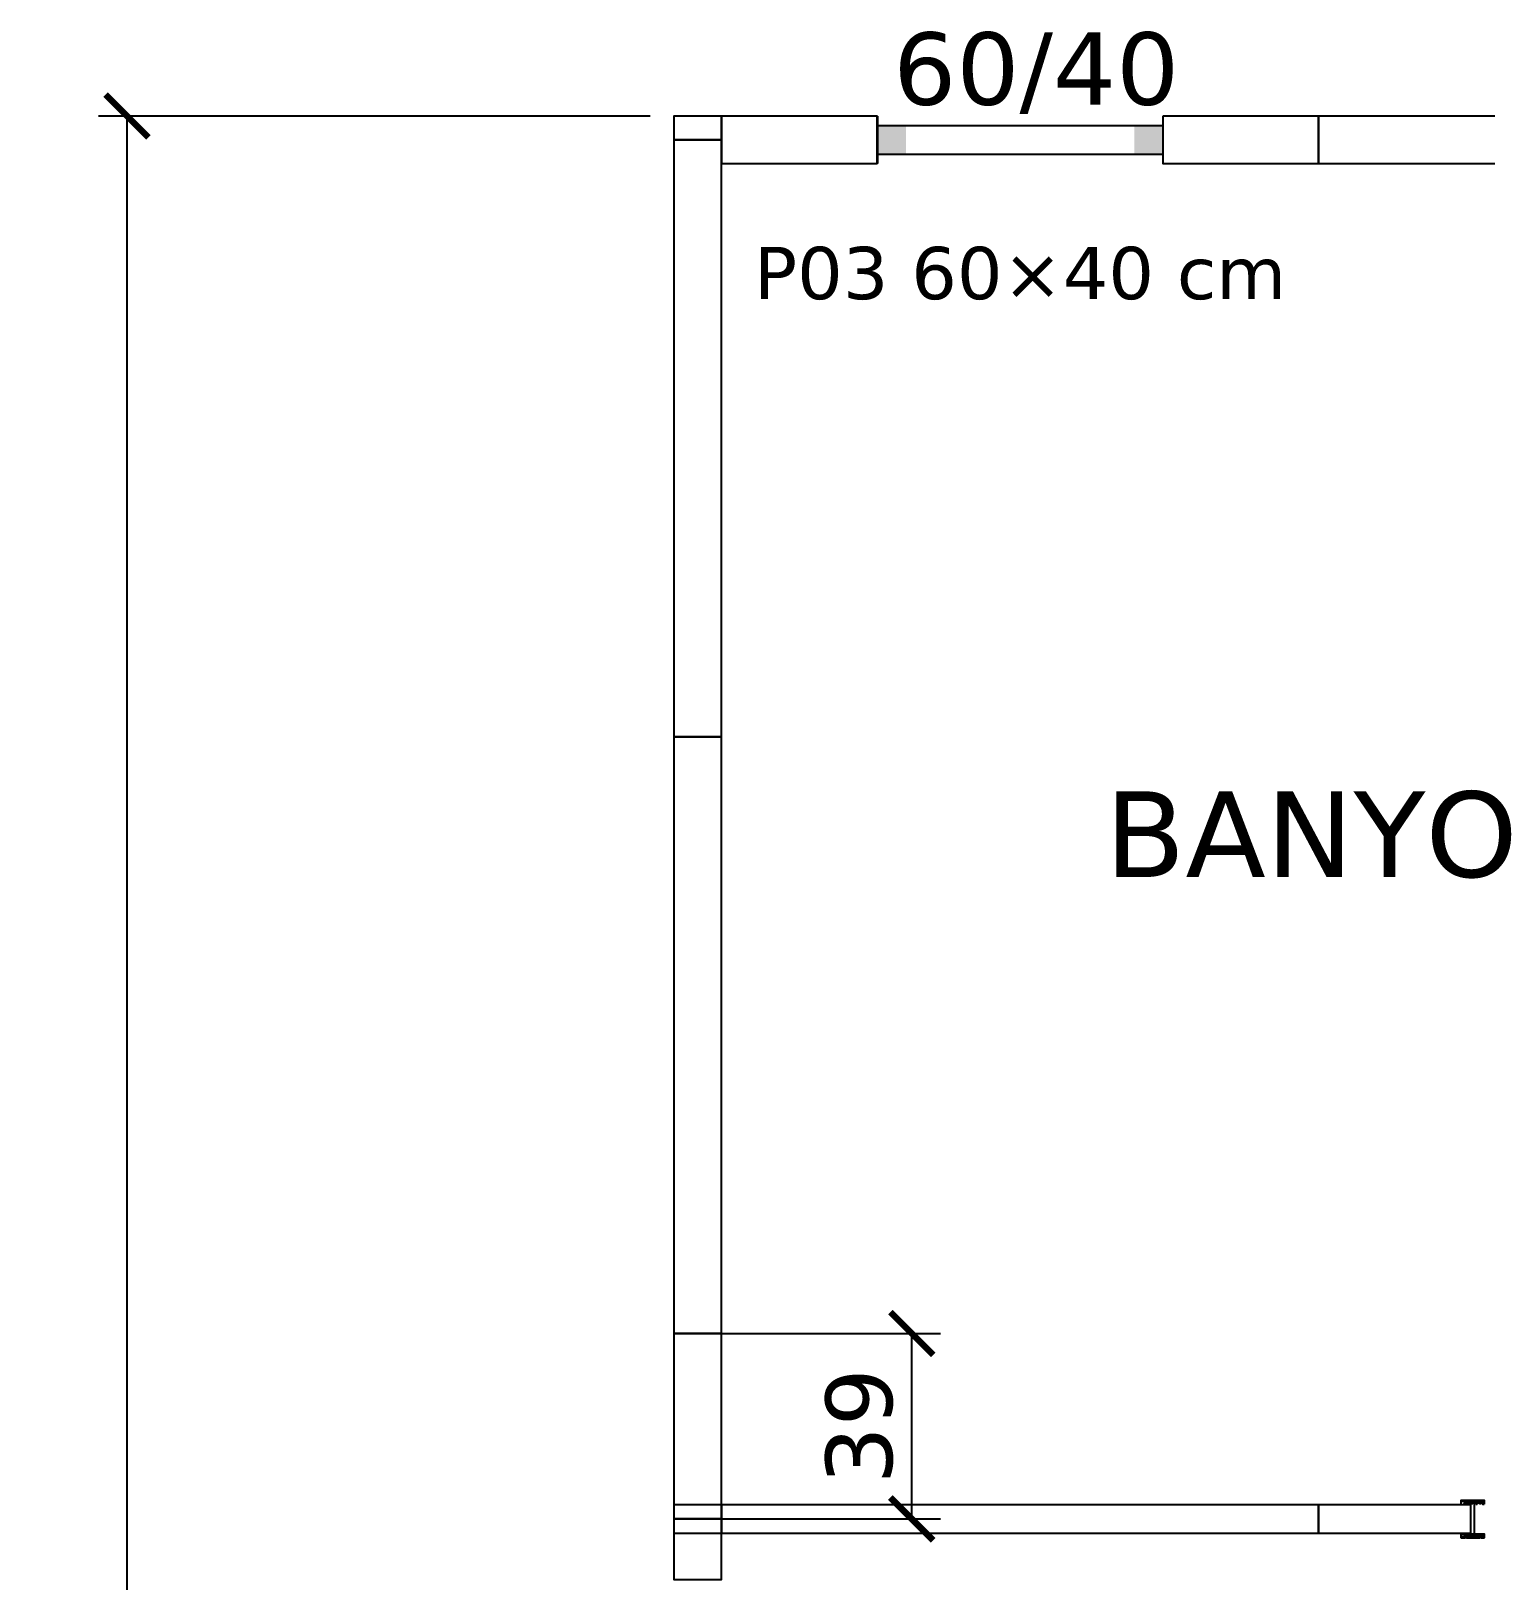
# Model space of a CAD drawing. Header units: centimetres. Extents: x -135 to 4159, y -1445 to 1077.
# Drawn here: x 2010.8 to 2316.7, y 431.2 to 757.1 of the extents above; entities that cross this region are included whole.
import ezdxf
from ezdxf.enums import TextEntityAlignment as Align

# ---------------------------------------------------------------- set-up
doc = ezdxf.new("R2010")
doc.units = ezdxf.units.CM
for name, color, linetype in [('IC_KAPILAR', 7, 'Continuous'), ('MONTAJ_OZEL_OLCU', 6, 'Continuous'), ('MONTAJ_OZEL_PANO', 6, 'Continuous'), ('MONTAJ_STANDART', 7, 'Continuous'), ('MONTAJ_YAZI', 4, 'Continuous'), ('OLCULER', 7, 'Continuous'), ('PENCERE', 10, 'Continuous')]:
    doc.layers.add(name, color=color, linetype=linetype)
doc.styles.add('PORTMAN', font='DejaVuSans.ttf')
doc.styles.get("Standard").update_dxf_attribs({"font": 'DejaVuSans.ttf'})
doc.dimstyles.new('PORTMAN', dxfattribs={"dimtxt": 14, "dimasz": 9, "dimexe": 6, "dimexo": 5, "dimgap": 4, "dimtad": 1, "dimtxsty": 'PORTMAN', "dimblk": 'ARCHTICK', "dimcen": 2.5, "dimazin": 3, "dimtfac": 0.5, "dimtmove": 2, "dimatfit": 3})

# ---------------------------------------------------------------- blocks, each defined once
blk = doc.blocks.new('kaynak-pencere-6040')
at = {"layer": 'PENCERE', "color": 1}
for p, q in [((53375.86, 7992.28), (53385.86, 7992.28)), ((53377.86, 7932.28), (53377.86, 7992.28)), ((53383.86, 7932.28), (53383.86, 7992.28)), ((53375.86, 7932.28), (53385.86, 7932.28))]:
    blk.add_line(p, q, dxfattribs=at)
for points in [[(53377.86, 7992.28), (53377.86, 7986.28), (53383.86, 7992.28), (53383.86, 7986.28)], [(53377.86, 7932.28), (53377.86, 7938.28), (53383.86, 7932.28), (53383.86, 7938.28)]]:
    blk.add_solid(points, dxfattribs=at)
at = {"layer": 'PENCERE', "color": 0, "lineweight": 25}
blk.add_text('60/40', height=15.217, rotation=90, dxfattribs=at).set_placement((53373.47, 7935.61))
blk = doc.blocks.new('BOM_P03_PENCERE_600x400')
at = {"layer": 'PENCERE'}
blk.add_blockref('kaynak-pencere-6040', (0, 0), dxfattribs=at)
blk = doc.blocks.new('BOM_D04_1255p0_DIS_P03')
for points in [[(0, 92.75), (10, 92.75), (10, 125.5), (0, 125.5)], [(0, 0), (10, 0), (10, 32.75), (0, 32.75)]]:
    blk.add_lwpolyline(points, close=True)
at = {"layer": 'PENCERE'}
blk.add_blockref('BOM_P03_PENCERE_600x400', (-53375.862, -7899.528), dxfattribs=at)
blk = doc.blocks.new('MNT_BOM_D04_1255p0_DIS_P03')
blk.add_blockref('BOM_D04_1255p0_DIS_P03', (0, 0))
blk = doc.blocks.new('BOM_D01_1255p0_DIS_DOLU')
blk.add_lwpolyline([(0, 0), (10, 0), (10, 125.5), (0, 125.5)], close=True)
blk = doc.blocks.new('MNT_BOM_D01_1255p0_DIS_DOLU')
blk.add_blockref('BOM_D01_1255p0_DIS_DOLU', (0, 0))
blk = doc.blocks.new('BOM_I01_1255p0_IC_DOLU')
blk.add_lwpolyline([(0, 0), (6, 0), (6, 125.5), (0, 125.5)], close=True)
blk = doc.blocks.new('MNT_BOM_I01_1255p0_IC_DOLU')
blk.add_blockref('BOM_I01_1255p0_IC_DOLU', (0, 0))
blk = doc.blocks.new('kaynak-ic-kapi')
at = {"color": 133, "linetype": 'Continuous', "lineweight": 25, "true_color": 0x6ec1dd}
for p, q in [((54247.47, 7919.88), (54248.32, 7919.88)), ((54248.32, 7919.59), (54247.47, 7919.59)), ((54248.6, 7919.88), (54248.04, 7919.03)), ((54248.32, 7919.31), (54248.04, 7919.59)), ((54248.32, 7919.88), (54248.32, 7919.59)), ((54248.32, 7919.31), (54248.6, 7919.31)), ((54248.32, 7919.03), (54248.6, 7919.31)), ((54249.16, 7919.03), (54248.6, 7919.88)), ((54248.6, 7919.88), (54248.6, 7919.59)), ((54248.6, 7919.88), (54248.88, 7919.88)), ((54248.6, 7919.59), (54248.88, 7919.03)), ((54249.16, 7919.88), (54248.88, 7919.59)), ((54248.88, 7919.88), (54249.45, 7919.03)), ((54249.73, 7919.59), (54248.88, 7919.59)), ((54249.16, 7919.03), (54248.88, 7919.03)), ((54249.16, 7919.88), (54249.16, 7919.88)), ((54249.16, 7919.03), (54249.73, 7919.59)), ((54249.16, 7919.03), (54249.45, 7919.03)), ((54250.01, 7919.88), (54249.45, 7919.03)), ((54250.01, 7919.88), (54249.73, 7919.59)), ((54249.73, 7919.31), (54249.73, 7919.59)), ((54249.73, 7919.31), (54250.01, 7919.31)), ((54249.73, 7919.03), (54250.01, 7919.31)), ((54250.57, 7919.03), (54250.01, 7919.88)), ((54250.01, 7919.88), (54250.01, 7919.88)), ((54250.01, 7919.88), (54250.01, 7919.59)), ((54250.01, 7919.88), (54250.29, 7919.88)), ((54250.01, 7919.59), (54250.29, 7919.03)), ((54250.29, 7919.88), (54250.86, 7919.03)), ((54250.29, 7912.83), (54250.29, 7919.03)), ((54250.57, 7919.88), (54250.57, 7919.88)), ((54250.57, 7919.88), (54250.57, 7919.59)), ((54251.42, 7919.59), (54250.57, 7919.59)), ((54250.57, 7919.03), (54250.57, 7919.03)), ((54250.57, 7919.03), (54250.86, 7919.03)), ((54250.86, 7919.03), (54251.14, 7919.59)), ((54251.7, 7919.88), (54251.14, 7919.03)), ((54251.42, 7919.31), (54251.14, 7919.59)), ((54251.42, 7919.88), (54251.42, 7919.88)), ((54251.42, 7919.88), (54251.42, 7919.59)), ((54251.7, 7919.88), (54251.42, 7919.59)), ((54251.42, 7919.59), (54251.98, 7919.03)), ((54251.42, 7919.31), (54251.7, 7919.31)), ((54251.42, 7919.03), (54251.7, 7919.31)), ((54252.27, 7919.03), (54251.7, 7919.88)), ((54251.7, 7919.88), (54252.27, 7919.88)), ((54251.7, 7919.88), (54251.98, 7919.88)), ((54251.98, 7919.88), (54251.98, 7919.88)), ((54251.98, 7919.88), (54251.98, 7919.59)), ((54251.98, 7919.88), (54252.27, 7919.03)), ((54252.27, 7919.59), (54251.98, 7919.59)), ((54251.98, 7919.03), (54251.98, 7919.03)), ((54251.98, 7919.03), (54252.27, 7919.03)), ((54252.27, 7919.03), (54252.27, 7919.03)), ((54248.32, 7912.26), (54247.47, 7912.26)), ((54247.47, 7911.98), (54248.32, 7911.98)), ((54248.6, 7911.98), (54248.04, 7912.83)), ((54248.32, 7912.26), (54248.04, 7912.26)), ((54248.32, 7912.83), (54248.6, 7912.26)), ((54248.32, 7912.26), (54248.32, 7911.98)), ((54248.32, 7912.26), (54248.6, 7912.26)), ((54249.16, 7912.83), (54248.6, 7911.98)), ((54248.6, 7912.26), (54248.88, 7912.83)), ((54249.16, 7912.83), (54248.88, 7912.83)), ((54248.88, 7911.98), (54249.45, 7912.83)), ((54249.16, 7911.98), (54248.88, 7912.26)), ((54249.73, 7912.26), (54248.88, 7912.26)), ((54249.16, 7912.83), (54249.45, 7912.83)), ((54249.16, 7912.83), (54249.73, 7912.26)), ((54249.16, 7911.98), (54249.16, 7911.98)), ((54250.01, 7911.98), (54249.45, 7912.83)), ((54249.73, 7912.83), (54250.01, 7912.26)), ((54250.01, 7911.98), (54249.73, 7912.26)), ((54249.73, 7912.26), (54249.73, 7912.26)), ((54249.73, 7912.26), (54250.01, 7912.26)), ((54250.57, 7912.83), (54250.01, 7911.98)), ((54250.01, 7912.26), (54250.29, 7912.83)), ((54250.01, 7911.98), (54250.01, 7912.26)), ((54250.01, 7911.98), (54250.01, 7911.98)), ((54250.01, 7911.98), (54250.29, 7911.98)), ((54250.29, 7911.98), (54250.86, 7912.83)), ((54250.57, 7912.83), (54250.57, 7912.83)), ((54250.57, 7912.83), (54250.86, 7912.83)), ((54250.57, 7911.98), (54250.57, 7912.26)), ((54251.42, 7912.26), (54250.57, 7912.26)), ((54250.57, 7911.98), (54250.57, 7911.98)), ((54250.86, 7912.83), (54251.14, 7912.26)), ((54251.7, 7911.98), (54251.14, 7912.83)), ((54251.42, 7912.26), (54251.14, 7912.26)), ((54251.42, 7912.26), (54251.98, 7912.83)), ((54251.42, 7912.83), (54251.7, 7912.26)), ((54251.42, 7911.98), (54251.42, 7912.26)), ((54251.7, 7911.98), (54251.42, 7912.26)), ((54251.42, 7912.26), (54251.7, 7912.26)), ((54251.42, 7911.98), (54251.42, 7911.98)), ((54252.27, 7912.83), (54251.7, 7911.98)), ((54251.7, 7911.98), (54252.27, 7911.98)), ((54251.7, 7911.98), (54251.98, 7911.98)), ((54251.98, 7912.83), (54251.98, 7912.83)), ((54251.98, 7912.83), (54252.27, 7912.83)), ((54251.98, 7911.98), (54252.27, 7912.83)), ((54251.98, 7911.98), (54251.98, 7912.26)), ((54252.27, 7912.26), (54251.98, 7912.26)), ((54251.98, 7911.98), (54251.98, 7911.98)), ((54252.27, 7912.83), (54252.27, 7912.83))]:
    blk.add_line(p, q, dxfattribs=at)
for points in [[(54247.47, 7919.03), (54247.47, 7919.88), (54252.27, 7919.88), (54252.27, 7919.03)], [(54248.6, 7919.88), (54250.01, 7919.88), (54251.42, 7919.88)], [(54248.6, 7912.26), (54248.6, 7911.98), (54248.88, 7911.98)], [(54248.6, 7911.98), (54250.01, 7911.98), (54251.42, 7911.98)]]:
    blk.add_lwpolyline(points, dxfattribs=at)
blk.add_lwpolyline([(54247.47, 7912.83), (54252.27, 7912.83), (54252.27, 7911.98), (54247.47, 7911.98)], close=True, dxfattribs=at)
blk = doc.blocks.new('BOM_K01_IC_KAPI_ACIKLIK820')
at = {"layer": 'IC_KAPILAR'}
blk.add_blockref('kaynak-ic-kapi', (0, 0), dxfattribs=at)
blk = doc.blocks.new('BOM_I11_1255p0_IC_K01_SOL_UST_KAYP102p5')
blk.add_lwpolyline([(0, 0), (6, 0), (6, 32), (0, 32)], close=True)
at = {"layer": 'IC_KAPILAR', "rotation": 90}
blk.add_blockref('BOM_K01_IC_KAPI_ACIKLIK820', (7918.93, -54217.469), dxfattribs=at)
blk = doc.blocks.new('MNT_BOM_I11_1255p0_IC_K01_SOL_UST_KAYP102p5')
blk.add_blockref('BOM_I11_1255p0_IC_K01_SOL_UST_KAYP102p5', (0, 0))
blk = doc.blocks.new('BOM_D09_1255p0_DIS_K02_SOL')
blk.add_lwpolyline([(0, 0), (12.75, 0), (12.75, 10), (0, 10)], close=True)
blk = doc.blocks.new('MNT_BOM_D09_1255p0_DIS_K02_SOL')
blk.add_blockref('BOM_D09_1255p0_DIS_K02_SOL', (0, 0))
blk = doc.blocks.new('BOM_D10_390p0_DIS_DOLU')
blk.add_lwpolyline([(0, 0), (10, 0), (10, 39), (0, 39)], close=True)
blk = doc.blocks.new('MNT_BOM_D10_390p0_DIS_DOLU')
blk.add_blockref('BOM_D10_390p0_DIS_DOLU', (0, 0))
blk = doc.blocks.new('_ARCHTICK')
at = {"color": 0, "linetype": 'BYBLOCK', "const_width": 0.15}
blk.add_lwpolyline([(-0.5, -0.5), (0.5, 0.5)], dxfattribs=at)
blk = doc.blocks.new('BOM_B02_DIS_KOSE_100x50')
blk.add_lwpolyline([(0, 0), (10, 0), (10, 5), (0, 5)], close=True)
blk = doc.blocks.new('MNT_BOM_B02_DIS_KOSE_100x50')
blk.add_blockref('BOM_B02_DIS_KOSE_100x50', (0, 0))
blk = doc.blocks.new('BOM_B05_UCLU_H_DIS_100x60')
blk.add_lwpolyline([(-5, -3), (5, -3), (5, 3), (-5, 3)], close=True)
blk = doc.blocks.new('MNT_BOM_B05_UCLU_H_DIS_100x60')
blk.add_blockref('BOM_B05_UCLU_H_DIS_100x60', (0, 0))

msp = doc.modelspace()

# ---------------------------------------------------------------- block references
at = {"layer": 'MONTAJ_OZEL_PANO'}
msp.add_blockref('MNT_BOM_D10_390p0_DIS_DOLU', (2146, 444.25), dxfattribs=at)
at = {"layer": 'MONTAJ_STANDART', "rotation": 270}
for name, p in [('MNT_BOM_D04_1255p0_DIS_P03', (2156, 739.25)), ('MNT_BOM_D01_1255p0_DIS_DOLU', (2281.5, 739.25)), ('MNT_BOM_I11_1255p0_IC_K01_SOL_UST_KAYP102p5', (2281.5, 447.25)), ('MNT_BOM_I01_1255p0_IC_DOLU', (2156, 447.25)), ('MNT_BOM_D09_1255p0_DIS_K02_SOL', (2146, 444.25))]:
    msp.add_blockref(name, p, dxfattribs=at)
at = {"layer": 'MONTAJ_STANDART'}
for name, p in [('MNT_BOM_B02_DIS_KOSE_100x50', (2146, 734.25)), ('MNT_BOM_D01_1255p0_DIS_DOLU', (2146, 608.75)), ('MNT_BOM_D01_1255p0_DIS_DOLU', (2146, 483.25)), ('MNT_BOM_B05_UCLU_H_DIS_100x60', (2151, 444.25))]:
    msp.add_blockref(name, p, dxfattribs=at)

# ---------------------------------------------------------------- texts
at = {"layer": 'MONTAJ_YAZI', "style": 'PORTMAN'}
for s, height, p in [('P03 60×40 cm', 11, (2218.75, 706.25)), ('BANYO', 18, (2280, 588.25))]:
    msp.add_text(s, height=height, dxfattribs=at).set_placement(p, align=Align.MIDDLE_CENTER)

# ---------------------------------------------------------------- dimensions: what is measured, and where the dimension line sits
at = {"layer": 'MONTAJ_OZEL_OLCU'}
msp.add_linear_dim(base=(2196, 444.25), p1=(2146, 444.25), p2=(2146, 483.25), angle=90, dimstyle='PORTMAN', override={"dimtxt": 14, "dimasz": 9, "dimexe": 6, "dimexo": 5, "dimdec": 2, "dimzin": 8, "dimdsep": 44}, dxfattribs=at).render()
at = {"layer": 'OLCULER'}
msp.add_linear_dim(base=(2031, 0), p1=(2146, 0), p2=(2146, 739.25), angle=90, dimstyle='PORTMAN', override={"dimtxt": 14, "dimasz": 9, "dimexe": 6, "dimexo": 5, "dimdec": 2, "dimzin": 8, "dimdsep": 44}, dxfattribs=at).render()

doc.saveas('drawing.dxf')
